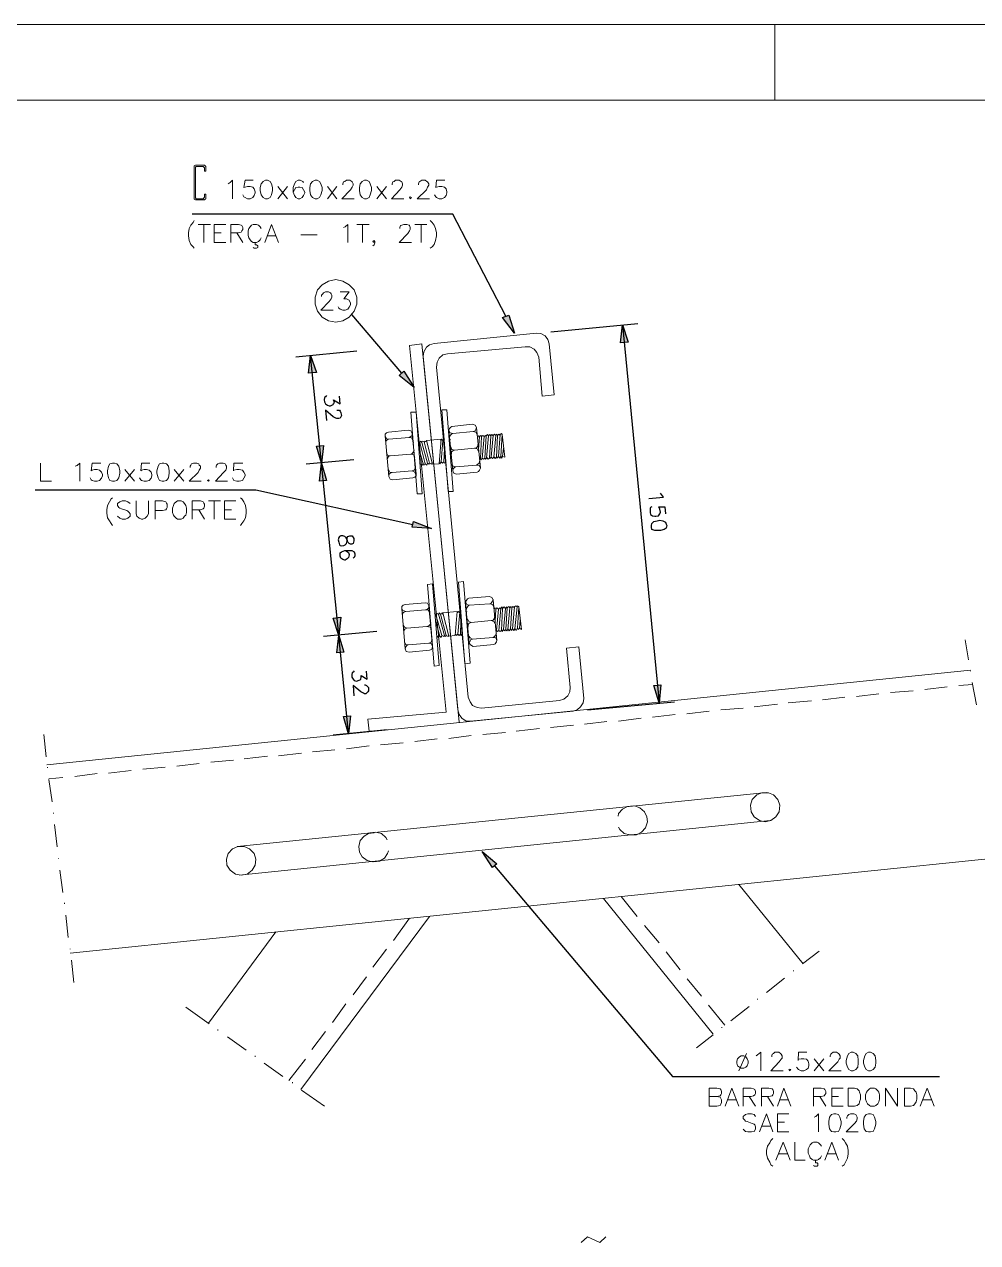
# Model space of a CAD drawing. Header units: millimetres. Extents: x 8 to 1677, y 56 to 1181.
# Drawn here: x 867.7 to 993.2, y 489.5 to 649.9 of the extents above; entities that cross this region are included whole.
import ezdxf

# ---------------------------------------------------------------- set-up
doc = ezdxf.new("R2010")
doc.units = ezdxf.units.MM
doc.header["$MEASUREMENT"] = 0
doc.layers.get('0').update_dxf_attribs({"linetype": 'CONTINUOUS'})

# ---------------------------------------------------------------- blocks, each defined once
blk = doc.blocks.new('MF31AECC0')
at = {"color": 7, "linetype": 'Continuous', "lineweight": 9, "true_color": 0x000007}
blk.add_lwpolyline([(717.47, 1024.5), (717.47, 149.38), (717.47, 149.38)], dxfattribs=at)
blk = doc.blocks.new('MF31AF3A0')
at = {"color": 7, "linetype": 'Continuous', "lineweight": 9, "true_color": 0x000007}
blk.add_lwpolyline([(707.48, 859.54), (717.47, 859.54), (717.47, 859.54)], dxfattribs=at)

msp = doc.modelspace()

# ---------------------------------------------------------------- hatches: boundary and pattern name
at = {"true_color": 0x000007}
for points in [[(931.49, 611.59), (932.25, 609.2), (930.69, 611.26)], [(946.47, 610.3), (947.23, 608.01), (946.21, 607.95)], [(905.39, 606.26), (906.15, 604.04), (905.12, 603.95)], [(917.66, 604.21), (919.02, 602.03), (917.07, 603.61)], [(906.84, 592.1), (906.15, 594.32), (907.08, 594.39)], [(906.84, 592.1), (907.51, 589.82), (906.58, 589.72)], [(918.95, 584.4), (921.3, 583.47), (918.79, 583.64)], [(909.13, 569.41), (908.37, 571.69), (909.36, 571.79)], [(909.13, 569.41), (909.79, 567.2), (908.86, 567.13)], [(951.3, 560.51), (950.61, 562.8), (951.53, 562.9)], [(910.38, 556.44), (909.72, 558.73), (910.65, 558.83)], [(929.37, 538.85), (928.01, 540.96), (929.93, 539.34)]]:
    msp.add_hatch(color=7, dxfattribs=at).paths.add_polyline_path(points)

# ---------------------------------------------------------------- linework, layer by layer
at = {"color": 7, "linetype": 'Continuous', "lineweight": 9, "true_color": 0x000007}
for points in [[(1666.59, 639.87), (811.58, 639.87), (811.58, 639.87)], [(890.24, 631.3), (890.07, 631.24), (890.07, 631.14)], [(890.07, 626.9), (890.07, 631.14), (890.07, 631.14)], [(890.24, 631.3), (891.43, 631.3), (891.43, 631.3)], [(890.31, 631.14), (890.24, 631.07), (890.24, 630.97)], [(890.24, 627.07), (890.24, 630.97), (890.24, 630.97)], [(890.31, 631.14), (891.26, 631.14), (891.26, 631.14)], [(891.43, 630.97), (891.33, 631.07), (891.26, 631.14)], [(891.6, 631.14), (891.5, 631.24), (891.43, 631.3)], [(891.43, 630.54), (891.43, 630.97), (891.43, 630.97)], [(891.43, 630.54), (891.6, 630.54), (891.6, 630.54)], [(891.6, 630.54), (891.6, 631.14), (891.6, 631.14)], [(895.13, 626.9), (895.13, 629.35), (894.8, 629.02), (894.54, 628.85)], [(896.49, 627.43), (896.59, 627.17), (896.76, 627.07), (897.09, 626.9), (897.42, 626.9), (897.78, 627.07), (897.95, 627.33), (898.11, 627.66), (898.11, 627.83), (897.95, 628.19), (897.78, 628.42), (897.42, 628.52), (897.09, 628.52), (896.76, 628.42), (896.59, 628.36), (896.76, 629.35), (897.85, 629.35)], [(903.11, 627.76), (903.27, 628.09), (903.44, 628.36), (903.77, 628.42), (903.97, 628.42), (904.3, 628.36), (904.46, 628.09), (904.63, 627.76), (904.63, 627.66), (904.46, 627.33), (904.3, 627.07), (903.97, 626.9), (903.77, 626.9), (903.44, 627.07), (903.27, 627.33), (903.11, 627.76), (903.11, 628.36), (903.27, 628.85), (903.44, 629.18), (903.77, 629.35), (904.03, 629.35), (904.36, 629.18), (904.46, 629.02)], [(909.62, 628.75), (909.62, 628.85), (909.72, 629.12), (909.89, 629.18), (910.12, 629.35), (910.55, 629.35), (910.81, 629.18), (910.88, 629.12), (910.98, 628.85), (910.98, 628.69), (910.88, 628.42), (910.65, 628.09), (909.52, 626.9), (911.14, 626.9)], [(916.14, 628.75), (916.14, 628.85), (916.24, 629.12), (916.4, 629.18), (916.57, 629.35), (917.07, 629.35), (917.33, 629.18), (917.43, 629.12), (917.5, 628.85), (917.5, 628.69), (917.43, 628.42), (917.16, 628.09), (916.07, 626.9), (917.66, 626.9)], [(919.61, 628.75), (919.61, 628.85), (919.71, 629.12), (919.78, 629.18), (920.04, 629.35), (920.47, 629.35), (920.7, 629.18), (920.8, 629.12), (920.97, 628.85), (920.97, 628.69), (920.8, 628.42), (920.64, 628.09), (919.45, 626.9), (921.07, 626.9)], [(921.73, 627.43), (921.9, 627.17), (921.99, 627.07), (922.33, 626.9), (922.66, 626.9), (923.02, 627.07), (923.25, 627.33), (923.35, 627.66), (923.35, 627.83), (923.25, 628.19), (923.02, 628.42), (922.66, 628.52), (922.33, 628.52), (921.99, 628.42), (921.9, 628.36), (921.99, 629.35), (923.09, 629.35)], [(891.43, 627.07), (891.43, 627.5), (891.43, 627.5)], [(891.43, 627.5), (891.6, 627.5), (891.6, 627.5)], [(891.6, 626.9), (891.6, 627.5), (891.6, 627.5)], [(901.06, 626.9), (902.35, 628.52), (902.35, 628.52)], [(901.06, 628.52), (902.35, 626.9), (902.35, 626.9)], [(907.61, 626.9), (908.86, 628.52), (908.86, 628.52)], [(907.61, 628.52), (908.86, 626.9), (908.86, 626.9)], [(914.12, 626.9), (915.38, 628.52), (915.38, 628.52)], [(914.12, 628.52), (915.38, 626.9), (915.38, 626.9)], [(890.07, 626.9), (890.07, 626.84), (890.24, 626.74)], [(890.24, 627.07), (890.24, 627), (890.31, 626.9)], [(890.24, 626.74), (891.43, 626.74), (891.43, 626.74)], [(890.31, 626.9), (891.26, 626.9), (891.26, 626.9)], [(891.26, 626.9), (891.33, 627), (891.43, 627.07)], [(891.43, 626.74), (891.5, 626.84), (891.6, 626.9)], [(890.07, 620.39), (889.91, 620.55), (889.64, 620.88), (889.38, 621.41), (889.31, 622.01), (889.31, 622.4), (889.38, 623), (889.64, 623.43), (889.91, 623.76), (890.07, 624.02)], [(921.13, 620.39), (921.4, 620.55), (921.66, 620.88), (921.83, 621.41), (921.99, 622.01), (921.99, 622.4), (921.83, 623), (921.66, 623.43), (921.4, 623.76), (921.13, 624.02)], [(890.57, 623.53), (892.19, 623.53), (892.19, 623.53)], [(891.33, 621.15), (891.33, 623.53), (891.33, 623.53)], [(892.69, 621.15), (892.69, 623.53), (894.21, 623.53)], [(893.61, 622.4), (892.69, 622.4), (892.69, 622.4)], [(894.9, 621.15), (894.9, 623.53), (895.9, 623.53), (896.26, 623.43), (896.33, 623.36), (896.49, 623.1), (896.49, 622.83), (896.33, 622.67), (896.26, 622.5), (895.9, 622.4), (894.9, 622.4)], [(895.66, 622.4), (896.49, 621.15), (896.49, 621.15)], [(898.87, 621.74), (898.77, 621.48), (898.54, 621.25), (898.28, 621.15), (897.85, 621.15), (897.62, 621.25), (897.42, 621.48), (897.25, 621.74), (897.19, 622.07), (897.19, 622.67), (897.25, 623), (897.42, 623.2), (897.62, 623.43), (897.85, 623.53), (898.28, 623.53), (898.54, 623.43), (898.77, 623.2), (898.87, 623)], [(899.37, 621.15), (900.23, 623.53), (901.15, 621.15)], [(910.32, 621.15), (910.32, 623.53), (909.95, 623.2), (909.72, 623.1)], [(911.48, 623.53), (913.1, 623.53), (913.1, 623.53)], [(912.24, 621.15), (912.24, 623.53), (912.24, 623.53)], [(917.16, 623), (917.16, 623.1), (917.23, 623.36), (917.43, 623.43), (917.66, 623.53), (918.09, 623.53), (918.36, 623.43), (918.42, 623.36), (918.52, 623.1), (918.52, 622.83), (918.42, 622.67), (918.19, 622.34), (917.07, 621.15), (918.69, 621.15)], [(919.12, 623.53), (920.7, 623.53), (920.7, 623.53)], [(919.94, 621.15), (919.94, 623.53), (919.94, 623.53)], [(892.69, 621.15), (894.21, 621.15), (894.21, 621.15)], [(897.85, 620.48), (897.95, 620.39), (898.28, 620.39), (898.44, 620.48), (898.44, 620.72), (898.28, 620.82), (898.11, 620.82), (898.11, 621.15)], [(900.82, 622.01), (899.73, 622.01), (899.73, 622.01)], [(904.13, 622.17), (906.25, 622.17), (906.25, 622.17)], [(913.59, 620.72), (913.76, 620.82), (913.86, 621.08), (913.86, 621.25), (913.76, 621.41), (913.59, 621.25), (913.76, 621.15), (913.86, 621.25)], [(906.84, 614.03), (906.84, 614.2), (907.01, 614.37), (907.08, 614.53), (907.34, 614.63), (907.77, 614.63), (908, 614.53), (908.1, 614.37), (908.2, 614.2), (908.2, 613.94), (908.1, 613.7), (907.84, 613.37), (906.75, 612.25), (908.37, 612.25)], [(909.03, 612.68), (909.13, 612.51), (909.29, 612.35), (909.62, 612.25), (909.95, 612.25), (910.32, 612.35), (910.48, 612.61), (910.65, 612.94), (910.65, 613.17), (910.48, 613.54), (910.38, 613.6), (910.12, 613.7), (909.79, 613.7), (910.48, 614.63), (909.29, 614.63)], [(946.47, 610.3), (946.21, 607.95), (946.21, 607.95)], [(946.47, 610.3), (947.23, 608.01), (947.23, 608.01)], [(921.66, 607.85), (935.13, 609.2), (935.13, 609.2)], [(936.81, 607.78), (936.65, 608.38), (936.28, 608.87), (935.72, 609.14), (935.13, 609.2)], [(946.21, 607.95), (947.23, 608.01), (947.23, 608.01)], [(918.42, 607.58), (920.04, 607.78), (920.04, 607.78)], [(923.25, 559.32), (918.42, 607.58), (918.42, 607.58)], [(924.94, 557.97), (920.04, 607.78), (920.04, 607.78)], [(921.66, 607.85), (921.07, 607.68), (920.64, 607.35), (920.31, 606.76), (920.21, 606.16)], [(923.42, 606.49), (922.82, 606.33), (922.33, 605.9), (922.06, 605.4), (921.99, 604.71)], [(923.42, 606.49), (933.67, 607.42), (933.67, 607.42)], [(935.46, 606.06), (935.19, 606.66), (934.86, 607.09), (934.27, 607.42), (933.67, 607.42)], [(937.47, 601.07), (936.81, 607.78), (936.81, 607.78)], [(905.39, 606.26), (905.12, 603.95), (905.12, 603.95)], [(905.39, 606.26), (906.15, 604.04), (906.15, 604.04)], [(924.77, 559.59), (920.21, 606.16), (920.21, 606.16)], [(926.13, 561.27), (921.99, 604.71), (921.99, 604.71)], [(935.89, 600.9), (935.46, 606.06), (935.46, 606.06)], [(905.12, 603.95), (906.15, 604.04), (906.15, 604.04)], [(935.89, 600.9), (937.47, 601.07), (937.47, 601.07)], [(924.01, 596.93), (923.85, 596.83), (923.68, 596.67), (923.58, 596.44)], [(926.72, 597.2), (924.01, 596.93), (924.01, 596.93)], [(927.25, 596.77), (927.06, 597.1), (926.72, 597.2)], [(926.82, 596.24), (927.06, 596.34), (927.15, 596.5), (927.25, 596.77)], [(927.75, 591.44), (927.25, 596.77), (927.25, 596.77)], [(915.64, 596.17), (915.38, 596.07), (915.21, 595.91), (915.21, 595.68)], [(915.21, 595.68), (915.38, 595.31), (915.71, 595.25)], [(915.71, 590.32), (915.21, 595.68), (915.21, 595.68)], [(915.71, 595.25), (915.48, 595.15), (915.31, 594.98), (915.31, 594.72)], [(915.64, 596.17), (918.26, 596.44), (918.26, 596.44)], [(915.71, 595.25), (918.36, 595.48), (918.36, 595.48)], [(918.79, 596.01), (918.59, 596.34), (918.26, 596.44)], [(918.36, 595.48), (918.59, 595.58), (918.79, 595.74), (918.79, 596.01)], [(918.85, 595.08), (918.69, 595.41), (918.36, 595.48)], [(919.28, 590.65), (918.79, 596.01), (918.79, 596.01)], [(920.64, 595.08), (922.59, 595.25), (922.59, 595.25)], [(921.46, 591.94), (920.64, 595.08), (920.64, 595.08)], [(922.33, 592), (922.59, 595.25), (922.59, 595.25)], [(922.49, 595.08), (922.66, 595.25), (922.66, 595.25)], [(922.59, 592.27), (922.82, 595.08), (922.82, 595.08)], [(922.66, 595.25), (922.82, 595.08), (922.82, 595.08)], [(922.82, 595.08), (923.02, 595.25), (923.02, 595.25)], [(924.11, 591.08), (923.58, 596.44), (923.58, 596.44)], [(923.58, 596.44), (923.78, 596.07), (924.11, 596.01)], [(924.11, 596.01), (923.95, 595.91), (923.78, 595.74), (923.68, 595.48)], [(923.78, 595.15), (923.78, 595.25), (923.78, 595.25)], [(926.82, 596.24), (924.11, 596.01), (924.11, 596.01)], [(927.32, 595.84), (927.15, 596.17), (926.82, 596.24)], [(927.32, 595.58), (927.49, 595.68), (927.49, 595.68)], [(927.49, 595.68), (927.65, 595.48), (927.65, 595.48)], [(927.49, 593.89), (927.65, 595.58), (927.65, 595.58)], [(927.65, 595.58), (927.82, 595.74), (927.82, 595.74)], [(927.75, 592.7), (927.92, 595.58), (927.92, 595.58)], [(927.82, 595.74), (927.92, 595.58), (927.92, 595.58)], [(927.92, 595.58), (928.08, 595.74), (928.08, 595.74)], [(928.01, 592.7), (928.25, 595.58), (928.25, 595.58)], [(928.08, 595.74), (928.25, 595.58), (928.25, 595.58)], [(928.25, 595.58), (928.41, 595.74), (928.41, 595.74)], [(928.35, 592.76), (928.51, 595.68), (928.51, 595.68)], [(928.41, 595.74), (928.51, 595.58), (928.51, 595.58)], [(928.51, 595.68), (928.68, 595.84), (928.68, 595.84)], [(928.58, 592.76), (928.84, 595.68), (928.84, 595.68)], [(928.68, 595.84), (928.84, 595.68), (928.84, 595.68)], [(928.84, 595.68), (929.01, 595.84), (929.01, 595.84)], [(928.94, 592.76), (929.11, 595.68), (929.11, 595.68)], [(929.01, 595.84), (929.11, 595.68), (929.11, 595.68)], [(929.11, 595.68), (929.27, 595.84), (929.27, 595.84)], [(929.17, 592.86), (929.44, 595.74), (929.44, 595.74)], [(929.27, 595.84), (929.44, 595.68), (929.44, 595.68)], [(929.44, 595.74), (929.6, 595.91), (929.6, 595.91)], [(929.54, 592.86), (929.77, 595.74), (929.77, 595.74)], [(929.6, 595.91), (929.77, 595.74), (929.77, 595.74)], [(929.77, 595.74), (929.93, 595.91), (929.93, 595.91)], [(929.87, 592.86), (930.03, 595.74), (930.03, 595.74)], [(929.93, 595.91), (930.03, 595.74), (930.03, 595.74)], [(930.03, 595.74), (930.2, 595.91), (930.2, 595.91)], [(930.13, 592.96), (930.36, 595.84), (930.36, 595.84)], [(930.2, 595.91), (930.36, 595.74), (930.36, 595.74)], [(930.36, 595.84), (930.53, 596.01), (930.53, 596.01)], [(930.46, 592.96), (930.63, 595.84), (930.63, 595.84)], [(930.53, 596.01), (930.63, 595.84), (930.63, 595.84)], [(930.63, 595.84), (930.96, 592.86), (930.96, 592.86)], [(907.08, 594.39), (906.15, 594.32), (906.15, 594.32)], [(906.84, 592.1), (906.15, 594.32), (906.15, 594.32)], [(906.84, 592.1), (907.08, 594.39), (907.08, 594.39)], [(918.59, 593.29), (918.79, 593.36), (918.95, 593.56), (919.02, 593.79)], [(918.95, 594.72), (918.95, 594.82), (918.95, 594.82)], [(919.78, 594.82), (919.55, 594.88), (919.55, 594.88)], [(920.21, 592), (919.71, 593.89), (919.71, 593.89)], [(919.88, 594.98), (919.78, 594.82), (919.78, 594.82)], [(920.47, 592), (919.78, 594.82), (919.78, 594.82)], [(920.04, 594.82), (919.88, 594.98), (919.88, 594.98)], [(920.11, 594.98), (920.04, 594.82), (920.04, 594.82)], [(920.8, 592.1), (920.04, 594.82), (920.04, 594.82)], [(920.37, 594.88), (920.11, 594.98), (920.11, 594.98)], [(920.47, 594.98), (920.37, 594.82), (920.37, 594.82)], [(921.07, 592.1), (920.37, 594.88), (920.37, 594.88)], [(920.64, 594.88), (920.47, 594.98), (920.47, 594.98)], [(922.92, 592.27), (923.02, 593.96), (923.02, 593.96)], [(923.85, 594.22), (924.01, 593.89), (924.34, 593.79)], [(924.34, 593.79), (924.11, 593.72), (923.95, 593.56), (923.95, 593.29)], [(926.99, 594.05), (924.34, 593.79), (924.34, 593.79)], [(926.99, 594.05), (927.25, 594.12), (927.42, 594.32), (927.42, 594.55)], [(927.49, 593.62), (927.32, 593.96), (926.99, 594.05)], [(930.69, 592.96), (930.79, 594.05), (930.79, 594.05)], [(871.25, 589.72), (869.83, 589.72), (869.83, 592.1)], [(874.99, 589.72), (874.99, 592.1), (874.66, 591.77), (874.39, 591.67)], [(876.35, 590.15), (876.51, 589.89), (876.61, 589.82), (876.94, 589.72), (877.27, 589.72), (877.6, 589.82), (877.87, 590.09), (877.97, 590.42), (877.97, 590.58), (877.87, 590.91), (877.6, 591.18), (877.27, 591.24), (876.94, 591.24), (876.61, 591.18), (876.51, 591.08), (876.61, 592.1), (877.77, 592.1)], [(882.86, 590.15), (883.03, 589.89), (883.13, 589.82), (883.46, 589.72), (883.79, 589.72), (884.12, 589.82), (884.38, 590.09), (884.48, 590.42), (884.48, 590.58), (884.38, 590.91), (884.12, 591.18), (883.79, 591.24), (883.46, 591.24), (883.13, 591.18), (883.03, 591.08), (883.13, 592.1), (884.22, 592.1)], [(889.54, 591.51), (889.54, 591.67), (889.64, 591.84), (889.71, 592), (889.97, 592.1), (890.4, 592.1), (890.67, 592), (890.74, 591.84), (890.9, 591.67), (890.9, 591.44), (890.74, 591.18), (890.57, 590.85), (889.38, 589.72), (891, 589.72)], [(892.95, 591.51), (892.95, 591.67), (893.02, 591.84), (893.18, 592), (893.38, 592.1), (893.88, 592.1), (894.14, 592), (894.21, 591.84), (894.31, 591.67), (894.31, 591.44), (894.21, 591.18), (893.94, 590.85), (892.85, 589.72), (894.47, 589.72)], [(895.13, 590.15), (895.23, 589.89), (895.3, 589.82), (895.66, 589.72), (895.99, 589.72), (896.42, 589.82), (896.59, 590.09), (896.76, 590.42), (896.76, 590.58), (896.59, 590.91), (896.42, 591.18), (895.99, 591.24), (895.66, 591.24), (895.3, 591.18), (895.23, 591.08), (895.3, 592.1), (896.49, 592.1)], [(906.84, 592.1), (906.58, 589.72), (906.58, 589.72)], [(906.84, 592.1), (907.51, 589.82), (907.51, 589.82)], [(915.38, 593.46), (915.54, 593.13), (915.87, 593.03)], [(915.87, 593.03), (915.64, 592.96), (915.54, 592.76), (915.48, 592.53)], [(915.87, 593.03), (918.59, 593.29), (918.59, 593.29)], [(919.12, 592.86), (918.95, 593.19), (918.59, 593.29)], [(920.11, 591.84), (919.88, 592), (919.88, 592)], [(920.21, 592), (920.11, 591.84), (920.11, 591.84)], [(920.37, 591.84), (920.21, 592), (920.21, 592)], [(920.47, 592.1), (920.37, 591.84), (920.37, 591.84)], [(920.7, 591.84), (920.47, 592), (920.47, 592)], [(920.8, 592.1), (920.7, 591.84), (920.7, 591.84)], [(920.97, 591.94), (920.8, 592.1), (920.8, 592.1)], [(921.07, 592.1), (920.97, 591.94), (920.97, 591.94)], [(921.3, 591.94), (921.07, 592.1), (921.07, 592.1)], [(921.4, 592.2), (921.3, 591.94), (921.3, 591.94)], [(921.46, 591.94), (922.33, 592), (922.33, 592)], [(922.33, 592.27), (922.42, 592), (922.42, 592)], [(922.42, 592), (922.59, 592.27), (922.59, 592.27)], [(922.59, 592.27), (922.76, 592.1), (922.76, 592.1)], [(922.76, 592.1), (922.92, 592.27), (922.92, 592.27)], [(922.92, 592.27), (923.02, 592.1), (923.02, 592.1)], [(923.02, 592.1), (923.25, 592.27), (923.25, 592.27)], [(924.01, 592), (924.18, 591.67), (924.54, 591.61)], [(927.25, 591.84), (927.42, 591.94), (927.58, 592.1), (927.65, 592.37)], [(927.65, 592.6), (927.75, 592.7), (927.75, 592.7)], [(927.75, 592.76), (927.82, 592.53), (927.82, 592.53)], [(927.82, 592.53), (928.01, 592.7), (928.01, 592.7)], [(928.01, 592.76), (928.18, 592.6), (928.18, 592.6)], [(928.18, 592.6), (928.35, 592.76), (928.35, 592.76)], [(928.35, 592.76), (928.41, 592.6), (928.41, 592.6)], [(928.41, 592.6), (928.58, 592.76), (928.58, 592.76)], [(928.58, 592.86), (928.78, 592.6), (928.78, 592.6)], [(928.78, 592.6), (928.94, 592.76), (928.94, 592.76)], [(928.94, 592.86), (929.01, 592.7), (929.01, 592.7)], [(929.01, 592.7), (929.17, 592.86), (929.17, 592.86)], [(929.17, 592.86), (929.37, 592.7), (929.37, 592.7)], [(929.37, 592.7), (929.54, 592.86), (929.54, 592.86)], [(929.54, 592.96), (929.7, 592.7), (929.7, 592.7)], [(929.7, 592.7), (929.87, 592.86), (929.87, 592.86)], [(929.87, 592.96), (929.93, 592.76), (929.93, 592.76)], [(929.93, 592.76), (930.13, 592.96), (930.13, 592.96)], [(930.13, 592.96), (930.3, 592.76), (930.3, 592.76)], [(930.3, 592.76), (930.46, 592.96), (930.46, 592.96)], [(930.46, 593.03), (930.53, 592.76), (930.53, 592.76)], [(930.53, 592.76), (930.69, 592.96), (930.69, 592.96)], [(930.96, 592.86), (930.69, 592.96), (930.69, 592.96)], [(880.91, 589.72), (882.2, 591.24), (882.2, 591.24)], [(880.91, 591.24), (882.2, 589.72), (882.2, 589.72)], [(887.43, 589.72), (888.72, 591.24), (888.72, 591.24)], [(887.43, 591.24), (888.72, 589.72), (888.72, 589.72)], [(915.64, 591.24), (915.81, 590.91), (916.14, 590.85)], [(916.14, 590.85), (915.87, 590.75), (915.71, 590.58), (915.71, 590.32)], [(915.71, 590.32), (915.87, 589.99), (916.24, 589.89)], [(916.14, 590.85), (918.79, 591.08), (918.79, 591.08)], [(918.79, 591.08), (919.02, 591.18), (919.18, 591.34), (919.18, 591.61)], [(919.28, 590.65), (919.12, 590.91), (918.79, 591.08)], [(918.85, 590.15), (919.12, 590.25), (919.28, 590.42), (919.28, 590.65)], [(924.54, 591.61), (924.34, 591.51), (924.18, 591.34), (924.11, 591.08)], [(924.11, 591.08), (924.28, 590.75), (924.61, 590.65)], [(927.25, 591.84), (924.54, 591.61), (924.54, 591.61)], [(927.32, 590.91), (924.61, 590.65), (924.61, 590.65)], [(927.75, 591.44), (927.58, 591.77), (927.25, 591.84)], [(927.32, 590.91), (927.49, 591.01), (927.65, 591.18), (927.75, 591.44)], [(906.58, 589.72), (907.51, 589.82), (907.51, 589.82)], [(916.24, 589.89), (918.85, 590.15), (918.85, 590.15)], [(879.32, 583.9), (879.12, 584.13), (878.89, 584.5), (878.63, 584.89), (878.56, 585.49), (878.56, 585.92), (878.63, 586.51), (878.89, 587.01), (879.12, 587.37), (879.32, 587.54)], [(879.98, 585.09), (880.25, 584.83), (880.58, 584.73), (881.01, 584.73), (881.34, 584.83), (881.61, 585.09), (881.61, 585.42), (881.51, 585.59), (881.34, 585.75), (881.18, 585.85), (880.48, 586.08), (880.25, 586.18), (880.15, 586.25), (879.98, 586.51), (879.98, 586.78), (880.25, 587.01), (880.58, 587.11), (881.01, 587.11), (881.34, 587.01), (881.61, 586.78)], [(882.43, 587.11), (882.43, 585.42), (882.53, 585.09), (882.8, 584.83), (883.13, 584.73), (883.29, 584.73), (883.62, 584.83), (883.89, 585.09), (884.05, 585.42), (884.05, 587.11)], [(884.91, 584.73), (884.91, 587.11), (885.91, 587.11), (886.34, 587.01), (886.43, 586.84), (886.5, 586.68), (886.5, 586.25), (886.43, 586.08), (886.34, 585.92), (885.91, 585.85), (884.91, 585.85)], [(889.81, 584.73), (889.81, 587.11), (890.9, 587.11), (891.26, 587.01), (891.33, 586.84), (891.43, 586.68), (891.43, 586.41), (891.33, 586.18), (891.26, 586.08), (890.9, 585.92), (889.81, 585.92)], [(891.93, 587.11), (893.55, 587.11), (893.55, 587.11)], [(892.69, 584.73), (892.69, 587.11), (892.69, 587.11)], [(894.04, 584.73), (894.04, 587.11), (895.56, 587.11)], [(896.16, 583.9), (896.33, 584.13), (896.59, 584.5), (896.82, 584.89), (896.92, 585.49), (896.92, 585.92), (896.82, 586.51), (896.59, 587.01), (896.33, 587.37), (896.16, 587.54)], [(890.67, 585.92), (891.43, 584.73), (891.43, 584.73)], [(894.97, 585.92), (894.04, 585.92), (894.04, 585.92)], [(894.04, 584.73), (895.56, 584.73), (895.56, 584.73)], [(926.23, 574.31), (926.06, 574.24), (925.9, 573.98), (925.8, 573.71)], [(928.94, 574.51), (926.23, 574.31), (926.23, 574.31)], [(929.44, 574.08), (929.27, 574.41), (928.94, 574.51)], [(917.83, 573.48), (917.59, 573.38), (917.43, 573.22), (917.43, 572.95)], [(917.83, 567.63), (917.43, 572.95), (917.43, 572.95)], [(917.43, 572.95), (917.5, 572.72), (917.93, 572.55)], [(917.83, 573.48), (920.47, 573.71), (920.47, 573.71)], [(917.93, 572.55), (920.54, 572.79), (920.54, 572.79)], [(920.97, 573.31), (920.8, 573.65), (920.47, 573.71)], [(920.54, 572.79), (920.8, 572.88), (920.97, 573.05), (920.97, 573.31)], [(921.07, 572.39), (920.9, 572.72), (920.54, 572.79)], [(921.46, 567.96), (920.97, 573.31), (920.97, 573.31)], [(925.04, 572.45), (925.2, 572.62), (925.2, 572.62)], [(925.8, 573.81), (925.96, 573.48), (926.29, 573.38)], [(926.29, 568.39), (925.8, 573.71), (925.8, 573.71)], [(926.29, 573.38), (926.13, 573.31), (925.96, 573.05), (925.9, 572.79)], [(925.96, 572.55), (925.96, 572.62), (925.96, 572.62)], [(929.01, 573.55), (926.29, 573.38), (926.29, 573.38)], [(929.01, 573.55), (929.17, 573.65), (929.37, 573.91), (929.44, 574.14)], [(929.54, 573.15), (929.37, 573.48), (929.01, 573.55)], [(929.93, 568.72), (929.44, 574.08), (929.44, 574.08)], [(929.54, 572.88), (929.7, 573.05), (929.7, 573.05)], [(929.7, 573.05), (929.77, 572.88), (929.77, 572.88)], [(929.7, 571.26), (929.77, 572.88), (929.77, 572.88)], [(929.77, 572.88), (929.93, 573.05), (929.93, 573.05)], [(929.87, 570.07), (930.13, 572.88), (930.13, 572.88)], [(929.93, 573.05), (930.13, 572.88), (930.13, 572.88)], [(930.13, 572.88), (930.3, 573.05), (930.3, 573.05)], [(930.2, 570.07), (930.46, 572.95), (930.46, 572.95)], [(930.3, 573.05), (930.46, 572.88), (930.46, 572.88)], [(930.46, 572.95), (930.63, 573.15), (930.63, 573.15)], [(930.53, 570.07), (930.69, 572.95), (930.69, 572.95)], [(930.63, 573.15), (930.69, 572.95), (930.69, 572.95)], [(930.69, 572.95), (930.89, 573.15), (930.89, 573.15)], [(930.79, 570.17), (931.06, 572.95), (931.06, 572.95)], [(930.89, 573.15), (931.06, 572.95), (931.06, 572.95)], [(931.06, 572.95), (931.22, 573.15), (931.22, 573.15)], [(931.12, 570.17), (931.29, 573.05), (931.29, 573.05)], [(931.22, 573.15), (931.29, 572.95), (931.29, 572.95)], [(931.29, 573.05), (931.49, 573.22), (931.49, 573.22)], [(931.39, 570.17), (931.65, 573.05), (931.65, 573.05)], [(931.49, 573.22), (931.65, 573.05), (931.65, 573.05)], [(931.65, 573.05), (931.82, 573.22), (931.82, 573.22)], [(931.72, 570.27), (931.88, 573.05), (931.88, 573.05)], [(931.82, 573.22), (931.88, 573.05), (931.88, 573.05)], [(931.88, 573.05), (932.05, 573.22), (932.05, 573.22)], [(931.98, 570.27), (932.25, 573.15), (932.25, 573.15)], [(932.05, 573.22), (932.25, 573.05), (932.25, 573.05)], [(932.25, 573.15), (932.41, 573.31), (932.41, 573.31)], [(932.31, 570.27), (932.58, 573.15), (932.58, 573.15)], [(932.41, 573.31), (932.58, 573.15), (932.58, 573.15)], [(932.58, 573.15), (932.65, 573.31), (932.65, 573.31)], [(932.65, 573.31), (932.81, 573.15), (932.81, 573.15)], [(932.65, 570.34), (932.81, 573.15), (932.81, 573.15)], [(932.81, 573.15), (933.17, 570.17), (933.17, 570.17)], [(909.36, 571.79), (908.37, 571.69), (908.37, 571.69)], [(909.13, 569.41), (908.37, 571.69), (908.37, 571.69)], [(909.13, 569.41), (909.36, 571.79), (909.36, 571.79)], [(917.93, 572.55), (917.66, 572.45), (917.5, 572.29), (917.5, 572.02)], [(920.7, 570.6), (920.97, 570.67), (921.13, 570.83), (921.23, 571.1)], [(921.13, 572.02), (921.07, 572.12), (921.07, 572.12)], [(921.9, 572.12), (921.73, 572.29), (921.73, 572.29)], [(922.06, 572.29), (921.9, 572.12), (921.9, 572.12)], [(922.66, 569.41), (921.9, 572.12), (921.9, 572.12)], [(922.42, 569.31), (921.9, 571.2), (921.9, 571.2)], [(922.23, 572.19), (922.06, 572.29), (922.06, 572.29)], [(922.33, 572.39), (922.23, 572.12), (922.23, 572.12)], [(923.02, 569.41), (922.23, 572.19), (922.23, 572.19)], [(922.49, 572.19), (922.33, 572.39), (922.33, 572.39)], [(923.25, 569.41), (922.49, 572.19), (922.49, 572.19)], [(922.66, 572.39), (922.59, 572.19), (922.59, 572.19)], [(922.82, 572.19), (922.66, 572.39), (922.66, 572.39)], [(922.82, 572.39), (924.71, 572.55), (924.71, 572.55)], [(923.58, 569.31), (922.82, 572.39), (922.82, 572.39)], [(924.44, 569.41), (924.71, 572.55), (924.71, 572.55)], [(924.71, 572.39), (924.87, 572.55), (924.87, 572.55)], [(924.77, 569.58), (925.04, 572.45), (925.04, 572.45)], [(924.87, 572.55), (925.04, 572.39), (925.04, 572.39)], [(925.14, 569.58), (925.2, 571.26), (925.2, 571.26)], [(926.06, 571.59), (926.23, 571.26), (926.56, 571.1)], [(926.56, 571.1), (926.29, 571.03), (926.13, 570.83), (926.13, 570.6)], [(929.17, 571.36), (926.56, 571.1), (926.56, 571.1)], [(929.17, 571.36), (929.44, 571.43), (929.6, 571.69), (929.6, 571.86)], [(929.7, 570.93), (929.54, 571.26), (929.17, 571.36)], [(932.91, 570.34), (933.01, 571.43), (933.01, 571.43)], [(909.13, 569.41), (908.86, 567.13), (908.86, 567.13)], [(909.13, 569.41), (909.79, 567.2), (909.79, 567.2)], [(917.59, 570.77), (917.76, 570.5), (918.09, 570.34)], [(918.09, 570.34), (917.83, 570.27), (917.66, 570.07), (917.66, 569.84)], [(918.09, 570.34), (920.7, 570.6), (920.7, 570.6)], [(921.3, 570.17), (921.13, 570.5), (920.7, 570.6)], [(922.33, 569.41), (922.23, 569.15), (922.23, 569.15)], [(922.66, 569.41), (922.59, 569.15), (922.59, 569.15)], [(922.92, 569.25), (922.66, 569.41), (922.66, 569.41)], [(923.02, 569.41), (922.92, 569.25), (922.92, 569.25)], [(923.19, 569.25), (923.02, 569.41), (923.02, 569.41)], [(923.25, 569.48), (923.19, 569.25), (923.19, 569.25)], [(923.52, 569.25), (923.25, 569.41), (923.25, 569.41)], [(923.58, 569.48), (923.52, 569.25), (923.52, 569.25)], [(923.58, 569.31), (924.44, 569.41), (924.44, 569.41)], [(924.54, 569.58), (924.61, 569.41), (924.61, 569.41)], [(924.61, 569.41), (924.77, 569.58), (924.77, 569.58)], [(924.77, 569.58), (924.94, 569.41), (924.94, 569.41)], [(924.94, 569.41), (925.14, 569.58), (925.14, 569.58)], [(925.14, 569.68), (925.2, 569.41), (925.2, 569.41)], [(925.2, 569.41), (925.37, 569.68), (925.37, 569.68)], [(929.44, 569.15), (929.6, 569.25), (929.77, 569.48), (929.87, 569.68)], [(929.77, 569.91), (929.87, 570.07), (929.87, 570.07)], [(929.87, 570.07), (930.03, 569.91), (930.03, 569.91)], [(930.03, 569.91), (930.2, 570.07), (930.2, 570.07)], [(930.2, 570.07), (930.36, 569.91), (930.36, 569.91)], [(930.36, 569.91), (930.53, 570.07), (930.53, 570.07)], [(930.53, 570.17), (930.63, 569.91), (930.63, 569.91)], [(930.63, 569.91), (930.79, 570.17), (930.79, 570.17)], [(930.79, 570.17), (930.96, 570.01), (930.96, 570.01)], [(930.96, 570.01), (931.12, 570.17), (931.12, 570.17)], [(931.12, 570.17), (931.22, 570.01), (931.22, 570.01)], [(931.22, 570.01), (931.39, 570.17), (931.39, 570.17)], [(931.39, 570.27), (931.55, 570.01), (931.55, 570.01)], [(931.55, 570.01), (931.72, 570.27), (931.72, 570.27)], [(931.72, 570.27), (931.82, 570.07), (931.82, 570.07)], [(931.82, 570.07), (931.98, 570.27), (931.98, 570.27)], [(931.98, 570.27), (932.15, 570.07), (932.15, 570.07)], [(932.15, 570.07), (932.31, 570.27), (932.31, 570.27)], [(932.31, 570.34), (932.48, 570.07), (932.48, 570.07)], [(932.48, 570.07), (932.65, 570.34), (932.65, 570.34)], [(932.65, 570.34), (932.74, 570.17), (932.74, 570.17)], [(932.74, 570.17), (932.91, 570.34), (932.91, 570.34)], [(933.17, 570.17), (932.91, 570.34), (932.91, 570.34)], [(917.76, 568.55), (917.93, 568.22), (918.26, 568.15)], [(918.26, 568.15), (918.09, 568.06), (917.93, 567.89), (917.83, 567.63)], [(918.26, 568.15), (920.97, 568.39), (920.97, 568.39)], [(920.97, 568.39), (921.23, 568.49), (921.3, 568.65), (921.4, 568.92)], [(921.46, 567.96), (921.3, 568.32), (920.97, 568.39)], [(921.07, 567.46), (921.3, 567.56), (921.4, 567.72), (921.46, 567.96)], [(922.23, 569.15), (922.06, 569.31), (922.06, 569.31)], [(922.59, 569.15), (922.42, 569.31), (922.42, 569.31)], [(926.23, 569.31), (926.39, 569.08), (926.72, 568.92)], [(926.72, 568.92), (926.46, 568.82), (926.39, 568.65), (926.29, 568.39)], [(926.29, 568.39), (926.46, 568.15), (926.82, 567.96)], [(929.44, 569.15), (926.72, 568.92), (926.72, 568.92)], [(929.54, 568.22), (926.82, 567.96), (926.82, 567.96)], [(929.93, 568.72), (929.77, 569.08), (929.44, 569.15)], [(929.54, 568.22), (929.7, 568.32), (929.87, 568.55), (929.93, 568.72)], [(939.1, 567.72), (940.72, 567.89), (940.72, 567.89)], [(941.38, 561.11), (940.72, 567.89), (940.72, 567.89)], [(992.02, 566.2), (991.59, 568.82), (991.59, 568.82)], [(908.86, 567.13), (909.79, 567.2), (909.79, 567.2)], [(917.83, 567.63), (917.99, 567.29), (918.36, 567.2)], [(918.36, 567.2), (921.07, 567.46), (921.07, 567.46)], [(939.59, 562.56), (939.1, 567.72), (939.1, 567.72)], [(870.66, 552.38), (992.29, 564.85), (992.29, 564.85)], [(992.29, 564.68), (992.29, 564.75), (992.29, 564.75)], [(993.11, 560.25), (992.52, 563.23), (992.52, 563.23)], [(938.17, 560.84), (938.76, 561.01), (939.26, 561.44), (939.53, 561.97), (939.59, 562.56)], [(951.53, 562.9), (950.61, 562.8), (950.61, 562.8)], [(951.3, 560.51), (950.61, 562.8), (950.61, 562.8)], [(951.3, 560.51), (951.53, 562.9), (951.53, 562.9)], [(977.27, 561.37), (980.25, 561.7), (980.25, 561.7)], [(981.77, 561.87), (984.74, 562.13), (984.74, 562.13)], [(986.27, 562.3), (989.21, 562.63), (989.21, 562.63)], [(990.76, 562.8), (992.62, 562.96), (992.62, 562.96)], [(926.13, 561.27), (926.39, 560.68), (926.72, 560.18), (927.32, 559.92), (927.92, 559.85)], [(927.92, 559.85), (938.17, 560.84), (938.17, 560.84)], [(939.96, 559.42), (940.52, 559.59), (940.95, 560.02), (941.28, 560.51), (941.38, 561.11)], [(959.41, 559.59), (962.38, 559.85), (962.38, 559.85)], [(963.81, 560.02), (966.88, 560.35), (966.88, 560.35)], [(968.3, 560.51), (971.35, 560.78), (971.35, 560.78)], [(972.8, 560.94), (975.75, 561.27), (975.75, 561.27)], [(910.65, 558.83), (909.72, 558.73), (909.72, 558.73)], [(910.38, 556.44), (909.72, 558.73), (909.72, 558.73)], [(910.38, 556.44), (910.65, 558.83), (910.65, 558.83)], [(912.93, 558.4), (923.25, 559.32), (923.25, 559.32)], [(912.93, 558.4), (913.1, 556.78), (913.1, 556.78)], [(924.77, 559.59), (924.94, 558.99), (925.3, 558.5), (925.9, 558.13), (926.46, 558.13)], [(926.46, 558.13), (939.96, 559.42), (939.96, 559.42)], [(945.94, 558.13), (948.92, 558.5), (948.92, 558.5)], [(950.44, 558.66), (953.42, 558.99), (953.42, 558.99)], [(954.94, 559.09), (957.88, 559.42), (957.88, 559.42)], [(928.08, 556.38), (931.06, 556.61), (931.06, 556.61)], [(932.48, 556.78), (935.52, 557.14), (935.52, 557.14)], [(936.98, 557.3), (940.02, 557.57), (940.02, 557.57)], [(941.48, 557.73), (944.42, 558.07), (944.42, 558.07)], [(870.59, 553.4), (870.26, 556.38), (870.26, 556.38)], [(914.62, 555.02), (917.59, 555.25), (917.59, 555.25)], [(919.12, 555.45), (922.06, 555.78), (922.06, 555.78)], [(923.58, 555.85), (926.56, 556.21), (926.56, 556.21)], [(896.66, 553.14), (899.73, 553.5), (899.73, 553.5)], [(901.15, 553.57), (904.2, 553.9), (904.2, 553.9)], [(905.65, 554.1), (908.6, 554.33), (908.6, 554.33)], [(910.12, 554.49), (913.1, 554.86), (913.1, 554.86)], [(870.76, 551.98), (870.76, 552.05), (870.76, 552.05)], [(883.29, 551.78), (886.24, 552.05), (886.24, 552.05)], [(887.79, 552.21), (890.74, 552.54), (890.74, 552.54)], [(892.26, 552.74), (895.23, 552.97), (895.23, 552.97)], [(870.92, 550.52), (872.77, 550.69), (872.77, 550.69)], [(871.35, 547.48), (870.92, 550.42), (870.92, 550.42)], [(874.33, 550.85), (877.27, 551.22), (877.27, 551.22)], [(878.79, 551.28), (881.77, 551.62), (881.77, 551.62)], [(895.73, 541.63), (965.43, 548.74), (965.43, 548.74)], [(947.89, 546.98), (947.13, 546.89), (946.47, 546.55), (945.94, 545.96), (945.88, 545.63)], [(947.56, 543.15), (948.32, 543.15), (948.99, 543.51), (949.52, 544.07), (949.75, 544.87), (949.68, 545.53), (949.35, 546.19), (948.75, 546.72), (948.06, 546.98), (947.3, 546.89)], [(871.52, 545.96), (871.52, 546.03), (871.52, 546.03)], [(872.01, 541.56), (871.68, 544.5), (871.68, 544.5)], [(895.99, 537.82), (965.92, 545.03), (965.92, 545.03)], [(945.94, 544.17), (946.11, 543.84), (946.7, 543.31), (947.46, 543.15), (948.23, 543.15)], [(913.76, 543.41), (913, 543.31), (912.43, 542.98), (911.91, 542.39), (911.74, 541.63), (911.84, 540.86), (912.17, 540.27), (912.83, 539.77), (913.53, 539.61), (914.29, 539.67)], [(915.48, 542.49), (915.31, 542.82), (914.72, 543.31), (913.96, 543.51), (913.2, 543.41)], [(913.69, 539.61), (914.45, 539.67), (915.11, 540.1), (915.54, 540.7), (915.64, 541.03)], [(872.21, 540.04), (872.21, 540.1), (872.21, 540.1)], [(873.73, 527.57), (996.75, 540.2), (996.75, 540.2)], [(872.77, 535.54), (872.38, 538.52), (872.38, 538.52)], [(970.26, 526.15), (961.79, 536.63), (961.79, 536.63)], [(872.97, 534.08), (872.97, 534.18), (872.97, 534.18)], [(958.41, 516.92), (943.99, 534.78), (943.99, 534.78)], [(948.42, 532.4), (946.31, 535.04), (946.31, 535.04)], [(873.47, 529.62), (873.14, 532.56), (873.14, 532.56)], [(921.07, 532.4), (904.13, 509.64), (904.13, 509.64)], [(918.42, 532.17), (916.3, 529.25), (916.3, 529.25)], [(951.3, 528.92), (949.35, 531.21), (949.35, 531.21)], [(900.82, 530.38), (891.93, 518.34), (891.93, 518.34)], [(873.73, 528.1), (873.73, 528.16), (873.73, 528.16)], [(915.38, 528.1), (913.59, 525.72), (913.59, 525.72)], [(954.08, 525.38), (952.23, 527.73), (952.23, 527.73)], [(972.37, 527.83), (970.16, 526.15), (970.16, 526.15)], [(874.23, 523.7), (873.9, 526.64), (873.9, 526.64)], [(969, 525.22), (969, 525.28), (969, 525.28)], [(912.77, 524.46), (910.98, 522.08), (910.98, 522.08)], [(956.89, 521.91), (955.01, 524.19), (955.01, 524.19)], [(967.81, 524.26), (965.43, 522.41), (965.43, 522.41)], [(964.24, 521.48), (964.24, 521.58), (964.24, 521.58)], [(892.03, 518.27), (888.95, 520.46), (888.95, 520.46)], [(910.05, 520.89), (908.27, 518.44), (908.27, 518.44)], [(959.94, 518.11), (957.82, 520.72), (957.82, 520.72)], [(963.14, 520.55), (960.76, 518.67), (960.76, 518.67)], [(893.18, 517.41), (893.18, 517.51), (893.18, 517.51)], [(896.92, 514.8), (894.47, 516.55), (894.47, 516.55)], [(907.34, 517.25), (905.55, 514.87), (905.55, 514.87)], [(958.41, 516.82), (956.2, 515.13), (956.2, 515.13)], [(959.57, 517.74), (959.57, 517.84), (959.57, 517.84)], [(898.11, 513.94), (898.11, 514.04), (898.11, 514.04)], [(904.73, 513.61), (902.51, 510.8), (902.51, 510.8)], [(961.79, 512.09), (962.81, 514.37), (962.81, 514.37)], [(964.67, 512.09), (964.67, 514.53), (964.24, 514.2), (964.07, 514.04)], [(966.12, 513.94), (966.12, 514.04), (966.19, 514.27), (966.35, 514.37), (966.52, 514.53), (967.05, 514.53), (967.28, 514.37), (967.38, 514.27), (967.48, 514.04), (967.48, 513.77), (967.38, 513.61), (967.11, 513.28), (966.02, 512.09), (967.64, 512.09)], [(969.4, 512.58), (969.59, 512.32), (969.66, 512.25), (969.99, 512.09), (970.35, 512.09), (970.69, 512.25), (970.92, 512.42), (971.02, 512.75), (971.02, 513.01), (970.92, 513.34), (970.69, 513.61), (970.35, 513.67), (969.99, 513.67), (969.66, 513.61), (969.59, 513.44), (969.66, 514.53), (970.75, 514.53)], [(971.71, 512.09), (972.97, 513.67), (972.97, 513.67)], [(971.71, 513.67), (972.97, 512.09), (972.97, 512.09)], [(973.83, 513.94), (973.83, 514.04), (973.89, 514.27), (973.99, 514.37), (974.23, 514.53), (974.66, 514.53), (974.92, 514.37), (974.99, 514.27), (975.15, 514.04), (975.15, 513.77), (974.99, 513.61), (974.82, 513.28), (973.63, 512.09), (975.25, 512.09)], [(901.75, 511.33), (899.3, 513.11), (899.3, 513.11)], [(903.01, 510.47), (903.01, 510.57), (903.01, 510.57)], [(907.24, 507.42), (904.2, 509.54), (904.2, 509.54)], [(957.88, 507.42), (957.88, 509.8), (958.91, 509.8), (959.34, 509.71), (959.41, 509.64), (959.51, 509.37), (959.51, 509.11), (959.41, 508.94), (959.34, 508.78), (958.91, 508.68)], [(957.88, 508.68), (958.91, 508.68), (959.34, 508.61), (959.41, 508.45), (959.51, 508.28), (959.51, 507.92), (959.41, 507.69), (959.34, 507.52), (958.91, 507.42), (957.88, 507.42)], [(960, 507.42), (960.86, 509.8), (961.79, 507.42)], [(962.38, 507.42), (962.38, 509.8), (963.41, 509.8), (963.74, 509.71), (963.9, 509.64), (964, 509.37), (964, 509.11), (963.9, 508.94), (963.74, 508.78), (963.41, 508.68), (962.38, 508.68)], [(963.14, 508.68), (964, 507.42), (964, 507.42)], [(964.76, 507.42), (964.76, 509.8), (965.76, 509.8), (966.19, 509.71), (966.29, 509.64), (966.35, 509.37), (966.35, 509.11), (966.29, 508.94), (966.19, 508.78), (965.76, 508.68), (964.76, 508.68)], [(965.59, 508.68), (966.35, 507.42), (966.35, 507.42)], [(966.88, 507.42), (967.71, 509.8), (968.63, 507.42)], [(971.61, 507.42), (971.61, 509.8), (972.64, 509.8), (973.03, 509.71), (973.13, 509.64), (973.23, 509.37), (973.23, 509.11), (973.13, 508.94), (973.03, 508.78), (972.64, 508.68), (971.61, 508.68)], [(972.47, 508.68), (973.23, 507.42), (973.23, 507.42)], [(974.06, 507.42), (974.06, 509.8), (975.52, 509.8)], [(974.92, 508.68), (974.06, 508.68), (974.06, 508.68)], [(981.11, 507.42), (981.11, 509.8), (982.69, 507.42), (982.69, 509.8)], [(985.67, 507.42), (986.6, 509.8), (987.52, 507.42)], [(961.46, 508.28), (960.33, 508.28), (960.33, 508.28)], [(968.3, 508.28), (967.21, 508.28), (967.21, 508.28)], [(974.06, 507.42), (975.52, 507.42), (975.52, 507.42)], [(987.19, 508.28), (986, 508.28), (986, 508.28)], [(962.38, 504.38), (962.65, 504.11), (962.98, 504.05), (963.47, 504.05), (963.81, 504.11), (964, 504.38), (964, 504.71), (963.9, 504.97), (963.81, 505.04), (963.57, 505.14), (962.88, 505.4), (962.65, 505.47), (962.55, 505.64), (962.38, 505.8), (962.38, 506.07), (962.65, 506.33), (962.98, 506.4), (963.47, 506.4), (963.81, 506.33), (964, 506.07)], [(964.5, 504.05), (965.43, 506.4), (966.29, 504.05)], [(966.88, 504.05), (966.88, 506.4), (968.4, 506.4)], [(967.81, 505.31), (966.88, 505.31), (966.88, 505.31)], [(972.27, 504.05), (972.27, 506.4), (971.94, 506.07), (971.71, 505.97)], [(976.01, 505.8), (976.01, 505.97), (976.11, 506.17), (976.28, 506.33), (976.51, 506.4), (976.94, 506.4), (977.2, 506.33), (977.27, 506.17), (977.37, 505.97), (977.37, 505.74), (977.27, 505.47), (977.04, 505.14), (975.95, 504.05), (977.53, 504.05)], [(965.92, 504.81), (964.83, 504.81), (964.83, 504.81)], [(966.88, 504.05), (968.4, 504.05), (968.4, 504.05)], [(966.29, 499.55), (966.02, 499.72), (965.86, 500.05), (965.59, 500.58), (965.43, 501.17), (965.43, 501.57), (965.59, 502.16), (965.86, 502.59), (966.02, 502.92), (966.29, 503.19)], [(966.68, 500.31), (967.64, 502.69), (968.57, 500.31)], [(970.52, 500.31), (969.16, 500.31), (969.16, 502.69)], [(972.7, 500.91), (972.54, 500.64), (972.27, 500.41), (972.11, 500.31), (971.61, 500.31), (971.45, 500.41), (971.18, 500.64), (971.12, 500.91), (970.92, 501.24), (970.92, 501.83), (971.12, 502.16), (971.18, 502.33), (971.45, 502.59), (971.61, 502.69), (972.11, 502.69), (972.27, 502.59), (972.54, 502.33), (972.7, 502.16)], [(973.13, 500.31), (974.06, 502.69), (974.92, 500.31)], [(975.42, 499.55), (975.68, 499.72), (975.85, 500.05), (976.11, 500.58), (976.18, 501.17), (976.18, 501.57), (976.11, 502.16), (975.85, 502.59), (975.68, 502.92), (975.42, 503.19)], [(968.24, 501.17), (967.05, 501.17), (967.05, 501.17)], [(974.59, 501.17), (973.46, 501.17), (973.46, 501.17)], [(971.61, 499.62), (971.78, 499.55), (972.11, 499.55), (972.21, 499.62), (972.21, 499.88), (972.11, 499.98), (971.88, 499.98), (971.88, 500.31)], [(941.05, 489.46), (941.87, 490.22), (943.5, 489.46), (944.26, 490.22)]]:
    msp.add_lwpolyline(points, dxfattribs=at)
for points in [[(899.47, 629.35), (899.73, 629.35), (900.06, 629.18), (900.23, 628.85), (900.39, 628.36), (900.39, 627.99), (900.23, 627.43), (900.06, 627.07), (899.73, 626.9), (899.47, 626.9), (899.14, 627.07), (898.87, 627.43), (898.77, 627.99), (898.77, 628.36), (898.87, 628.85), (899.14, 629.18)], [(905.98, 629.35), (906.25, 629.35), (906.58, 629.18), (906.75, 628.85), (906.91, 628.36), (906.91, 627.99), (906.75, 627.43), (906.58, 627.07), (906.25, 626.9), (905.98, 626.9), (905.65, 627.07), (905.39, 627.43), (905.29, 627.99), (905.29, 628.36), (905.39, 628.85), (905.65, 629.18)], [(912.5, 629.35), (912.77, 629.35), (913.1, 629.18), (913.26, 628.85), (913.43, 628.36), (913.43, 627.99), (913.26, 627.43), (913.1, 627.07), (912.77, 626.9), (912.5, 626.9), (912.17, 627.07), (911.91, 627.43), (911.84, 627.99), (911.84, 628.36), (911.91, 628.85), (912.17, 629.18)], [(918.52, 627.17), (918.69, 627.07), (918.52, 626.9), (918.42, 627.07)], [(908.7, 610.66), (909.62, 610.83), (910.48, 611.32), (911.14, 612.08), (911.48, 613.01), (911.48, 613.94), (911.14, 614.89), (910.48, 615.56), (909.62, 616.05), (908.7, 616.25), (907.77, 616.05), (906.91, 615.56), (906.32, 614.89), (905.98, 613.94), (905.98, 613.01), (906.32, 612.08), (906.91, 611.32), (907.77, 610.83)], [(920.11, 588.03), (919.45, 588.03), (918.59, 598.79), (919.28, 598.79)], [(924.18, 588.37), (923.52, 588.37), (922.66, 599.12), (923.35, 599.12)], [(879.32, 592.1), (879.55, 592.1), (879.89, 592), (880.15, 591.67), (880.25, 591.08), (880.25, 590.75), (880.15, 590.15), (879.89, 589.82), (879.55, 589.72), (879.32, 589.72), (878.96, 589.82), (878.79, 590.15), (878.63, 590.75), (878.63, 591.08), (878.79, 591.67), (878.96, 592)], [(885.84, 592.1), (886.07, 592.1), (886.43, 592), (886.67, 591.67), (886.77, 591.08), (886.77, 590.75), (886.67, 590.15), (886.43, 589.82), (886.07, 589.72), (885.84, 589.72), (885.48, 589.82), (885.31, 590.15), (885.14, 590.75), (885.14, 591.08), (885.31, 591.67), (885.48, 592)], [(891.93, 589.89), (892.03, 589.82), (891.93, 589.72), (891.83, 589.82)], [(887.86, 587.11), (888.35, 587.11), (888.62, 587.01), (888.78, 586.78), (888.95, 586.51), (889.05, 586.18), (889.05, 585.59), (888.95, 585.26), (888.78, 585.09), (888.62, 584.83), (888.35, 584.73), (887.86, 584.73), (887.69, 584.83), (887.43, 585.09), (887.36, 585.26), (887.2, 585.59), (887.2, 586.18), (887.36, 586.51), (887.43, 586.78), (887.69, 587.01)], [(922.33, 565.44), (921.66, 565.34), (920.8, 576.09), (921.46, 576.19)], [(926.39, 565.77), (925.7, 565.67), (924.87, 576.42), (925.53, 576.52)], [(965.26, 544.87), (966.02, 545.03), (966.68, 545.53), (967.11, 546.19), (967.21, 547.05), (966.95, 547.81), (966.35, 548.41), (965.69, 548.67), (964.83, 548.67), (964.17, 548.41), (963.57, 547.81), (963.31, 547.05), (963.41, 546.19), (963.81, 545.53), (964.5, 545.03)], [(896.26, 537.82), (897.02, 537.99), (897.68, 538.52), (898.11, 539.18), (898.18, 539.94), (897.95, 540.7), (897.35, 541.29), (896.66, 541.63), (895.83, 541.63), (895.13, 541.29), (894.54, 540.7), (894.31, 539.94), (894.37, 539.18), (894.8, 538.52), (895.5, 537.99)], [(962.12, 514.04), (962.45, 514.04), (962.71, 513.94), (962.88, 513.67), (963.04, 513.34), (963.04, 513.11), (962.88, 512.75), (962.71, 512.58), (962.45, 512.42), (962.12, 512.42), (961.89, 512.58), (961.62, 512.75), (961.52, 513.11), (961.52, 513.34), (961.62, 513.67), (961.89, 513.94)], [(976.61, 514.53), (976.87, 514.53), (977.2, 514.37), (977.47, 514.04), (977.53, 513.44), (977.53, 513.11), (977.47, 512.58), (977.2, 512.25), (976.87, 512.09), (976.61, 512.09), (976.28, 512.25), (976.11, 512.58), (975.95, 513.11), (975.95, 513.44), (976.11, 514.04), (976.28, 514.37)], [(978.89, 514.53), (979.15, 514.53), (979.48, 514.37), (979.75, 514.04), (979.82, 513.44), (979.82, 513.11), (979.75, 512.58), (979.48, 512.25), (979.15, 512.09), (978.89, 512.09), (978.56, 512.25), (978.39, 512.58), (978.23, 513.11), (978.23, 513.44), (978.39, 514.04), (978.56, 514.37)], [(968.47, 512.32), (968.63, 512.25), (968.47, 512.09), (968.4, 512.25)], [(976.18, 507.42), (976.18, 509.8), (977.04, 509.8), (977.37, 509.71), (977.63, 509.44), (977.7, 509.28), (977.8, 508.94), (977.8, 508.35), (977.7, 508.02), (977.63, 507.75), (977.37, 507.52), (977.04, 507.42)], [(979.15, 509.8), (979.65, 509.8), (979.82, 509.71), (980.08, 509.44), (980.25, 509.28), (980.34, 508.94), (980.34, 508.35), (980.25, 508.02), (980.08, 507.75), (979.82, 507.52), (979.65, 507.42), (979.15, 507.42), (978.99, 507.52), (978.72, 507.75), (978.62, 508.02), (978.46, 508.35), (978.46, 508.94), (978.62, 509.28), (978.72, 509.44), (978.99, 509.71)], [(983.62, 507.42), (983.62, 509.8), (984.41, 509.8), (984.81, 509.71), (984.98, 509.44), (985.17, 509.28), (985.24, 508.94), (985.24, 508.35), (985.17, 508.02), (984.98, 507.75), (984.81, 507.52), (984.41, 507.42)], [(974.32, 506.4), (974.59, 506.4), (974.92, 506.33), (975.09, 505.97), (975.25, 505.4), (975.25, 505.04), (975.09, 504.45), (974.92, 504.11), (974.59, 504.05), (974.32, 504.05), (973.99, 504.11), (973.73, 504.45), (973.63, 505.04), (973.63, 505.4), (973.73, 505.97), (973.99, 506.33)], [(978.89, 506.4), (979.15, 506.4), (979.48, 506.33), (979.65, 505.97), (979.82, 505.4), (979.82, 505.04), (979.65, 504.45), (979.48, 504.11), (979.15, 504.05), (978.89, 504.05), (978.56, 504.11), (978.29, 504.45), (978.23, 505.04), (978.23, 505.4), (978.29, 505.97), (978.56, 506.33)]]:
    msp.add_lwpolyline(points, close=True, dxfattribs=at)
at = {"color": 7, "linetype": 'Continuous', "lineweight": -2, "true_color": 0x000007}
for points in [[(924.11, 624.88), (889.81, 624.88), (889.81, 624.88)], [(931.12, 611.42), (924.11, 624.88), (924.11, 624.88)], [(910.81, 611.65), (910.81, 611.75), (910.81, 611.75)], [(917.43, 603.95), (910.81, 611.65), (910.81, 611.65)], [(937.04, 609.37), (948.49, 610.49), (948.49, 610.49)], [(946.47, 610.3), (951.3, 560.51), (951.3, 560.51)], [(911.48, 606.82), (903.44, 606.06), (903.44, 606.06)], [(906.84, 592.1), (905.39, 606.26), (905.39, 606.26)], [(907.51, 601), (907.34, 600.84), (907.24, 600.74), (907.18, 600.41), (907.24, 600.14), (907.34, 599.91), (907.61, 599.71), (907.84, 599.65), (908, 599.65), (908.37, 599.81), (908.43, 599.91), (908.53, 600.08), (908.43, 600.41), (909.29, 599.91), (909.19, 600.9)], [(908.86, 599.05), (908.96, 599.05), (909.19, 599.05), (909.29, 598.95), (909.36, 598.72), (909.46, 598.36), (909.36, 598.19), (909.29, 598.02), (909.13, 597.96), (908.86, 597.96), (908.7, 598.02), (908.37, 598.19), (907.34, 599.05), (907.51, 597.69)], [(911.08, 592.53), (904.79, 591.94), (904.79, 591.94)], [(911.08, 592.53), (904.79, 591.94), (904.79, 591.94)], [(909.13, 569.48), (906.84, 592.1), (906.84, 592.1)], [(898.18, 588.53), (869.13, 588.53), (869.13, 588.53)], [(918.85, 583.97), (898.18, 588.53), (898.18, 588.53)], [(949.95, 587.44), (951.86, 587.6), (951.63, 587.97), (951.47, 588.13)], [(950.34, 586.35), (950.18, 586.25), (950.11, 586.18), (950.11, 585.85), (950.11, 585.59), (950.18, 585.32), (950.44, 585.16), (950.71, 585.09), (950.87, 585.09), (951.2, 585.16), (951.37, 585.42), (951.47, 585.65), (951.37, 586.02), (951.3, 586.25), (951.2, 586.35), (952.06, 586.35), (952.13, 585.42)], [(909.89, 580.59), (910.12, 580.49), (910.38, 580.33), (910.48, 580.06), (910.48, 580), (910.38, 579.67), (910.22, 579.5), (909.95, 579.3), (909.89, 579.3), (909.62, 579.4), (909.36, 579.57), (909.29, 579.83), (909.29, 579.9), (909.29, 580.26), (909.46, 580.43), (909.89, 580.59), (910.32, 580.59), (910.81, 580.59), (911.14, 580.43), (911.24, 580.16), (911.24, 579.9), (911.14, 579.67), (910.98, 579.57)], [(914.12, 569.91), (907.08, 569.25), (907.08, 569.25)], [(914.12, 569.91), (907.08, 569.25), (907.08, 569.25)], [(910.38, 556.54), (909.13, 569.41), (909.13, 569.41)], [(911.14, 564.75), (910.98, 564.58), (910.88, 564.48), (910.81, 564.25), (910.81, 563.92), (910.98, 563.66), (911.14, 563.49), (911.48, 563.39), (911.64, 563.49), (911.91, 563.56), (912, 563.66), (912.07, 563.92), (912.07, 564.15), (912.83, 563.66), (912.77, 564.68)], [(912.5, 562.9), (912.6, 562.9), (912.77, 562.8), (912.83, 562.73), (913, 562.56), (913, 562.13), (912.93, 561.97), (912.83, 561.87), (912.67, 561.7), (912.5, 561.7), (912.34, 561.8), (912, 561.97), (910.98, 562.8), (911.08, 561.44)], [(941.87, 559.59), (953.32, 560.68), (953.32, 560.68)], [(915.48, 556.97), (908.37, 556.28), (908.37, 556.28)], [(929.6, 539.08), (953.05, 511.33), (953.05, 511.33)], [(953.05, 511.33), (988.22, 511.33), (988.22, 511.33)]]:
    msp.add_lwpolyline(points, dxfattribs=at)
for points in [[(931.49, 611.59), (932.25, 609.2), (930.69, 611.26)], [(946.47, 610.3), (947.23, 608.01), (946.21, 607.95)], [(905.39, 606.26), (906.15, 604.04), (905.12, 603.95)], [(917.66, 604.21), (919.02, 602.03), (917.07, 603.61)], [(906.84, 592.1), (906.15, 594.32), (907.08, 594.39)], [(906.84, 592.1), (907.51, 589.82), (906.58, 589.72)], [(918.95, 584.4), (921.3, 583.47), (918.79, 583.64)], [(952.23, 584.07), (952.29, 583.9), (952.23, 583.54), (951.96, 583.37), (951.47, 583.21), (951.2, 583.21), (950.71, 583.21), (950.34, 583.37), (950.28, 583.64), (950.28, 583.9), (950.34, 584.13), (950.61, 584.4), (951.04, 584.5), (951.37, 584.56), (951.8, 584.5), (952.13, 584.3)], [(911.08, 582.18), (911.08, 581.85), (910.98, 581.52), (910.81, 581.42), (910.65, 581.42), (910.48, 581.52), (910.32, 581.68), (910.22, 582.01), (910.05, 582.28), (909.89, 582.44), (909.62, 582.54), (909.36, 582.54), (909.19, 582.44), (909.13, 582.28), (909.03, 582.01), (909.13, 581.68), (909.19, 581.35), (909.29, 581.25), (909.52, 581.19), (909.79, 581.25), (909.95, 581.35), (910.12, 581.52), (910.22, 581.85), (910.22, 582.28), (910.32, 582.44), (910.55, 582.54), (910.71, 582.54), (910.88, 582.54)], [(909.13, 569.41), (908.37, 571.69), (909.36, 571.79)], [(909.13, 569.41), (909.79, 567.2), (908.86, 567.13)], [(951.3, 560.51), (950.61, 562.8), (951.53, 562.9)], [(910.38, 556.44), (909.72, 558.73), (910.65, 558.83)], [(929.37, 538.85), (928.01, 540.96), (929.93, 539.34)]]:
    msp.add_lwpolyline(points, close=True, dxfattribs=at)

# ---------------------------------------------------------------- block references
at = {"color": 7, "true_color": 0xffffff, "rotation": 89.99999999999999}
for name in ['MF31AECC0', 'MF31AF3A0']:
    msp.add_blockref(name, (1826.06, -67.61), dxfattribs=at)

doc.saveas('drawing.dxf')
